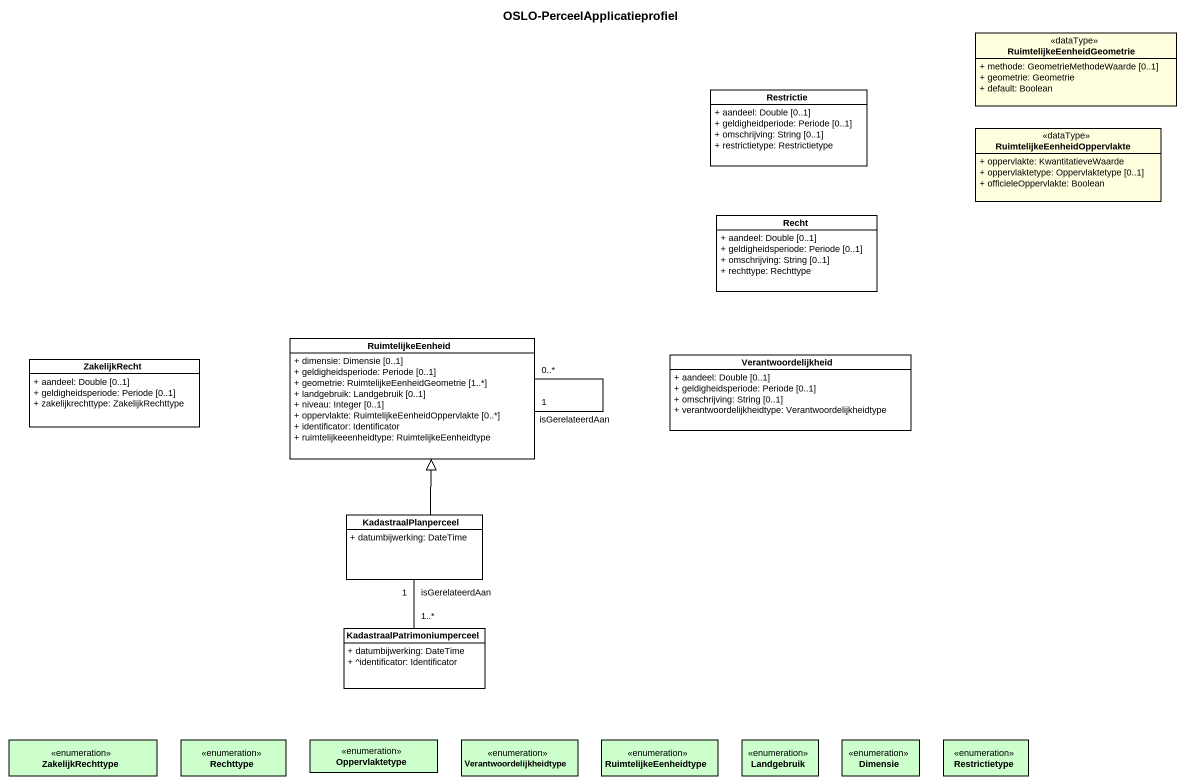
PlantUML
@startuml
title OSLO-PerceelApplicatieprofiel
hide circle
hide empty members
skinparam classAttributeIconSize 0
class RuimtelijkeEenheidGeometrie <<dataType>> #FFFFE0 {
  + methode: GeometrieMethodeWaarde [0..1]
  + geometrie: Geometrie
  + default: Boolean
}
class Restrictie {
  + aandeel: Double [0..1]
  + geldigheidperiode: Periode [0..1]
  + omschrijving: String [0..1]
  + restrictietype: Restrictietype
}
class "RuimtelijkeEenheidOppervlakte" as RuimtelijkeEenheidOppervlakt <<dataType>> #FFFFE0 {
  + oppervlakte: KwantitatieveWaarde
  + oppervlaktetype: Oppervlaktetype [0..1]
  + officieleOppervlakte: Boolean
}
class Recht {
  + aandeel: Double [0..1]
  + geldigheidsperiode: Periode [0..1]
  + omschrijving: String [0..1]
  + rechttype: Rechttype
}
class RuimtelijkeEenheid {
  + dimensie: Dimensie [0..1]
  + geldigheidsperiode: Periode [0..1]
  + geometrie: RuimtelijkeEenheidGeometrie [1..*]
  + landgebruik: Landgebruik [0..1]
  + niveau: Integer [0..1]
  + oppervlakte: RuimtelijkeEenheidOppervlakte [0..*]
  + identificator: Identificator
  + ruimtelijkeeenheidtype: RuimtelijkeEenheidtype
}
class ZakelijkRecht {
  + aandeel: Double [0..1]
  + geldigheidsperiode: Periode [0..1]
  + zakelijkrechttype: ZakelijkRechttype
}
class Verantwoordelijkheid {
  + aandeel: Double [0..1]
  + geldigheidsperiode: Periode [0..1]
  + omschrijving: String [0..1]
  + verantwoordelijkheidtype: Verantwoordelijkheidtype
}
class KadastraalPlanperceel {
  + datumbijwerking: DateTime
}
class KadastraalPatrimoniumperceel {
  + datumbijwerking: DateTime
  + ^identificator: Identificator
}
enum ZakelijkRechttype #CCFFCC
enum Rechttype #CCFFCC
enum Oppervlaktetype #CCFFCC
enum Verantwoordelijkheidtype #CCFFCC
enum RuimtelijkeEenheidtype #CCFFCC
enum Landgebruik #CCFFCC
enum Dimensie #CCFFCC
enum Restrictietype #CCFFCC
RuimtelijkeEenheid "1" -- "0..*" RuimtelijkeEenheid : isGerelateerdAan
KadastraalPlanperceel -up-|> RuimtelijkeEenheid
KadastraalPatrimoniumperceel "1..*" -up- "isGerelateerdAan\n1" KadastraalPlanperceel
@enduml
